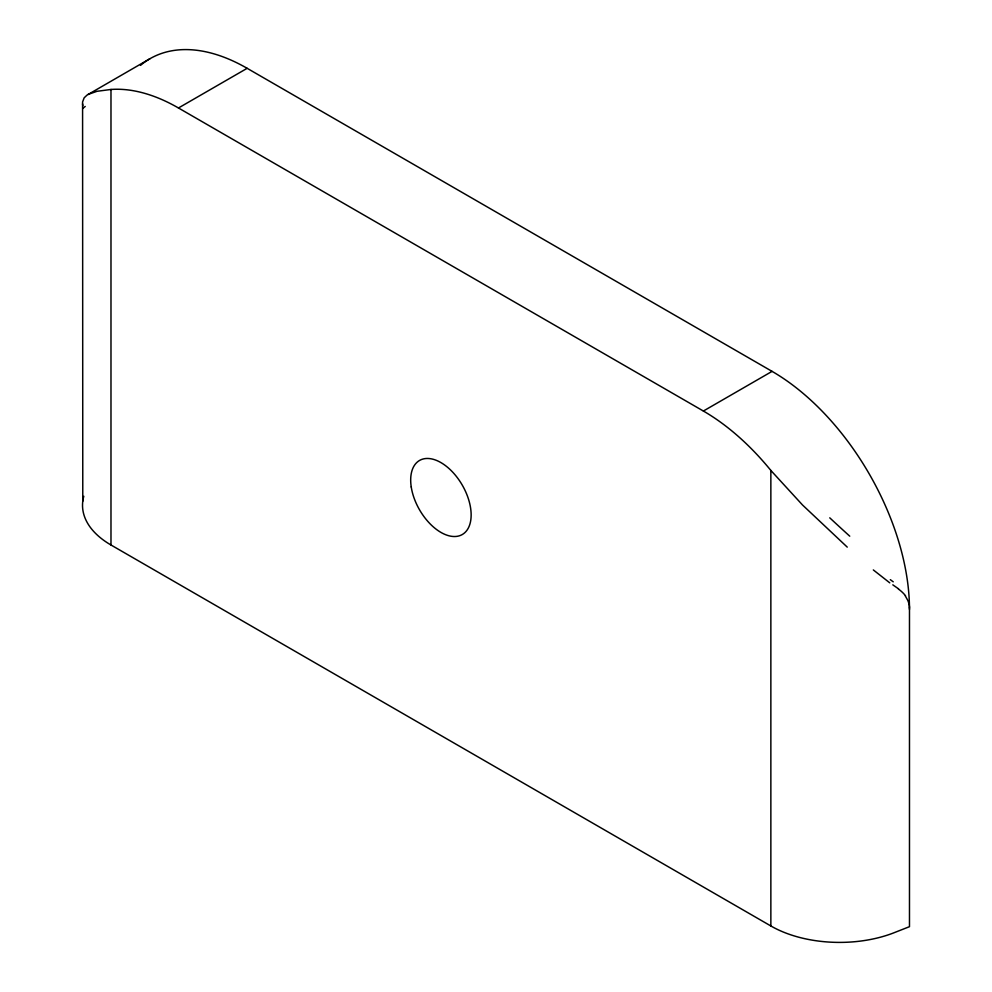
<?xml version="1.0" encoding="UTF-8"?>
<svg xmlns="http://www.w3.org/2000/svg" width="992" height="992" viewBox="0 0 992 992"><rect width="100%" height="100%" fill="white"/><g stroke="black" fill="none" stroke-linecap="round" stroke-linejoin="round"><path stroke-width="1.49" d="M150.003 58.689L87.06 95.071L84.146 97.836L82.584 101.965L82.782 501.158M88.04 94.463L97.005 91.301L110.98 89.466A194.32 112.195 60 0 1 178.461 107.979L247.157 68.312L772.074 371.368A194.32 112.195 60 0 1 909.478 609.361L909.478 926.677L892.812 933.224A97.154 56.098 0 0 1 770.858 925.97L110.98 544.992A97.154 56.098 0 0 1 83.799 496.273M178.461 107.979L703.378 411.035L772.074 371.368M892.812 584.834L898.566 588.864M889.774 582.85L873.32 569.929M847.242 547.113L802.553 505.027L770.858 470.444A194.32 112.195 60 0 0 703.378 411.035M905.299 595.919L907.643 600.123A35.675 23.907 -50 0 1 909.528 607.203M82.82 105.772L82.547 103.825M909.391 607.265L909.478 609.361M770.858 470.444L770.858 925.97M110.98 89.466L110.98 544.992M849.747 536.176A234.261 21.7 44.9 0 1 829.758 517.836M893.246 581.82A129.134 74.102 79.6 0 1 890.32 579.663M898.405 589.05A77.475 52.278 -44.1 0 1 905.51 595.733M140.492 65.385A194.32 112.195 60 0 1 247.157 68.312M82.708 108.587A234.261 55.602 13.1 0 1 85.238 106.466M411.234 486.96A42.755 24.676 60 0 0 460.71 535.308A42.755 24.676 60 0 0 450.802 470.22A42.755 24.676 60 0 0 411.234 486.96"/></g></svg>
